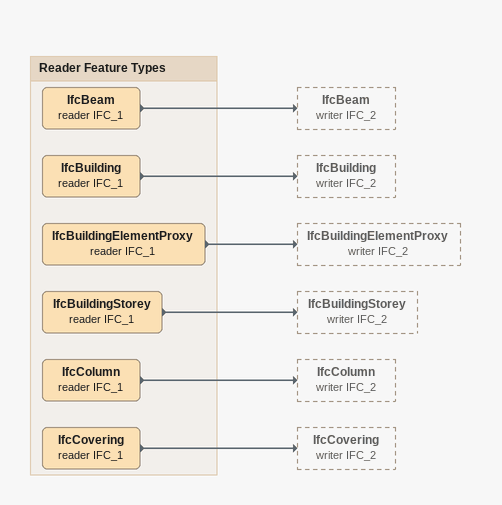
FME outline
Bookmark: Reader Feature Types
IfcBuildingElementProxy (reader IFC_1)
    -> IfcBuildingElementProxy (writer IFC_2)
IfcBeam (reader IFC_1)
    -> IfcBeam (writer IFC_2)
IfcBuilding (reader IFC_1)
    -> IfcBuilding (writer IFC_2)
IfcBuildingStorey (reader IFC_1)
    -> IfcBuildingStorey (writer IFC_2)
IfcColumn (reader IFC_1)
    -> IfcColumn (writer IFC_2)
IfcCovering (reader IFC_1)
    -> IfcCovering (writer IFC_2)
